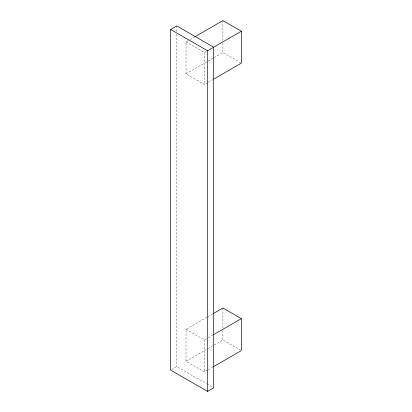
<?xml version="1.0" encoding="UTF-8"?>
<svg xmlns="http://www.w3.org/2000/svg" width="412" height="412" viewBox="0 0 412 412"><rect width="100%" height="100%" fill="white"/><g stroke="black" fill="none" stroke-linecap="round" stroke-linejoin="round"><path stroke-width="0.31" stroke-dasharray="2.06 1.54" d="M207.766 82.565L204.465 84.47L186.028 73.825L186.028 41.89L189.329 39.985M189.881 39.665L194.284 37.121M186.028 41.89L204.465 52.535L206.664 51.263M186.028 73.825L207.488 61.434M208.039 61.115L213.545 57.938M214.096 57.618L222.902 52.535L240.253 62.552M208.317 82.245L212.721 79.701M207.766 369.976L204.465 371.887L186.028 361.242L186.028 329.306L207.488 316.91M208.039 316.596L212.443 314.052M186.028 329.306L204.465 339.952L207.766 338.041M208.317 337.727L212.721 335.183M171.686 369.518L176.805 366.562L206.525 383.721M186.028 361.242L207.488 348.846M208.039 348.531L213.545 345.354M214.096 345.035L222.902 339.952L240.253 349.968M208.317 369.662L212.721 367.118M207.076 384.041L212.582 387.218M222.902 20.6L222.902 40.402M222.902 42.956L222.902 52.535M222.902 308.016L222.902 327.813M222.902 330.367L222.902 339.952M204.465 52.535L204.465 84.47M204.465 339.952L204.465 371.887M176.805 25.92L176.805 31.709M176.805 34.278L176.805 366.562"/><path stroke-width="0.62" d="M170.661 29.468L176.805 25.92L213.684 47.21L213.684 387.852L207.535 391.4L170.661 370.11L170.661 29.468L207.535 50.758L241.339 31.245L241.339 63.18L213.818 79.068M194.83 36.807L222.902 20.6L241.339 31.245M213.545 313.419L222.902 308.016L241.339 318.661L241.339 350.597L213.818 366.484M213.818 334.549L241.339 318.661M207.535 50.758L207.535 391.4"/></g></svg>
